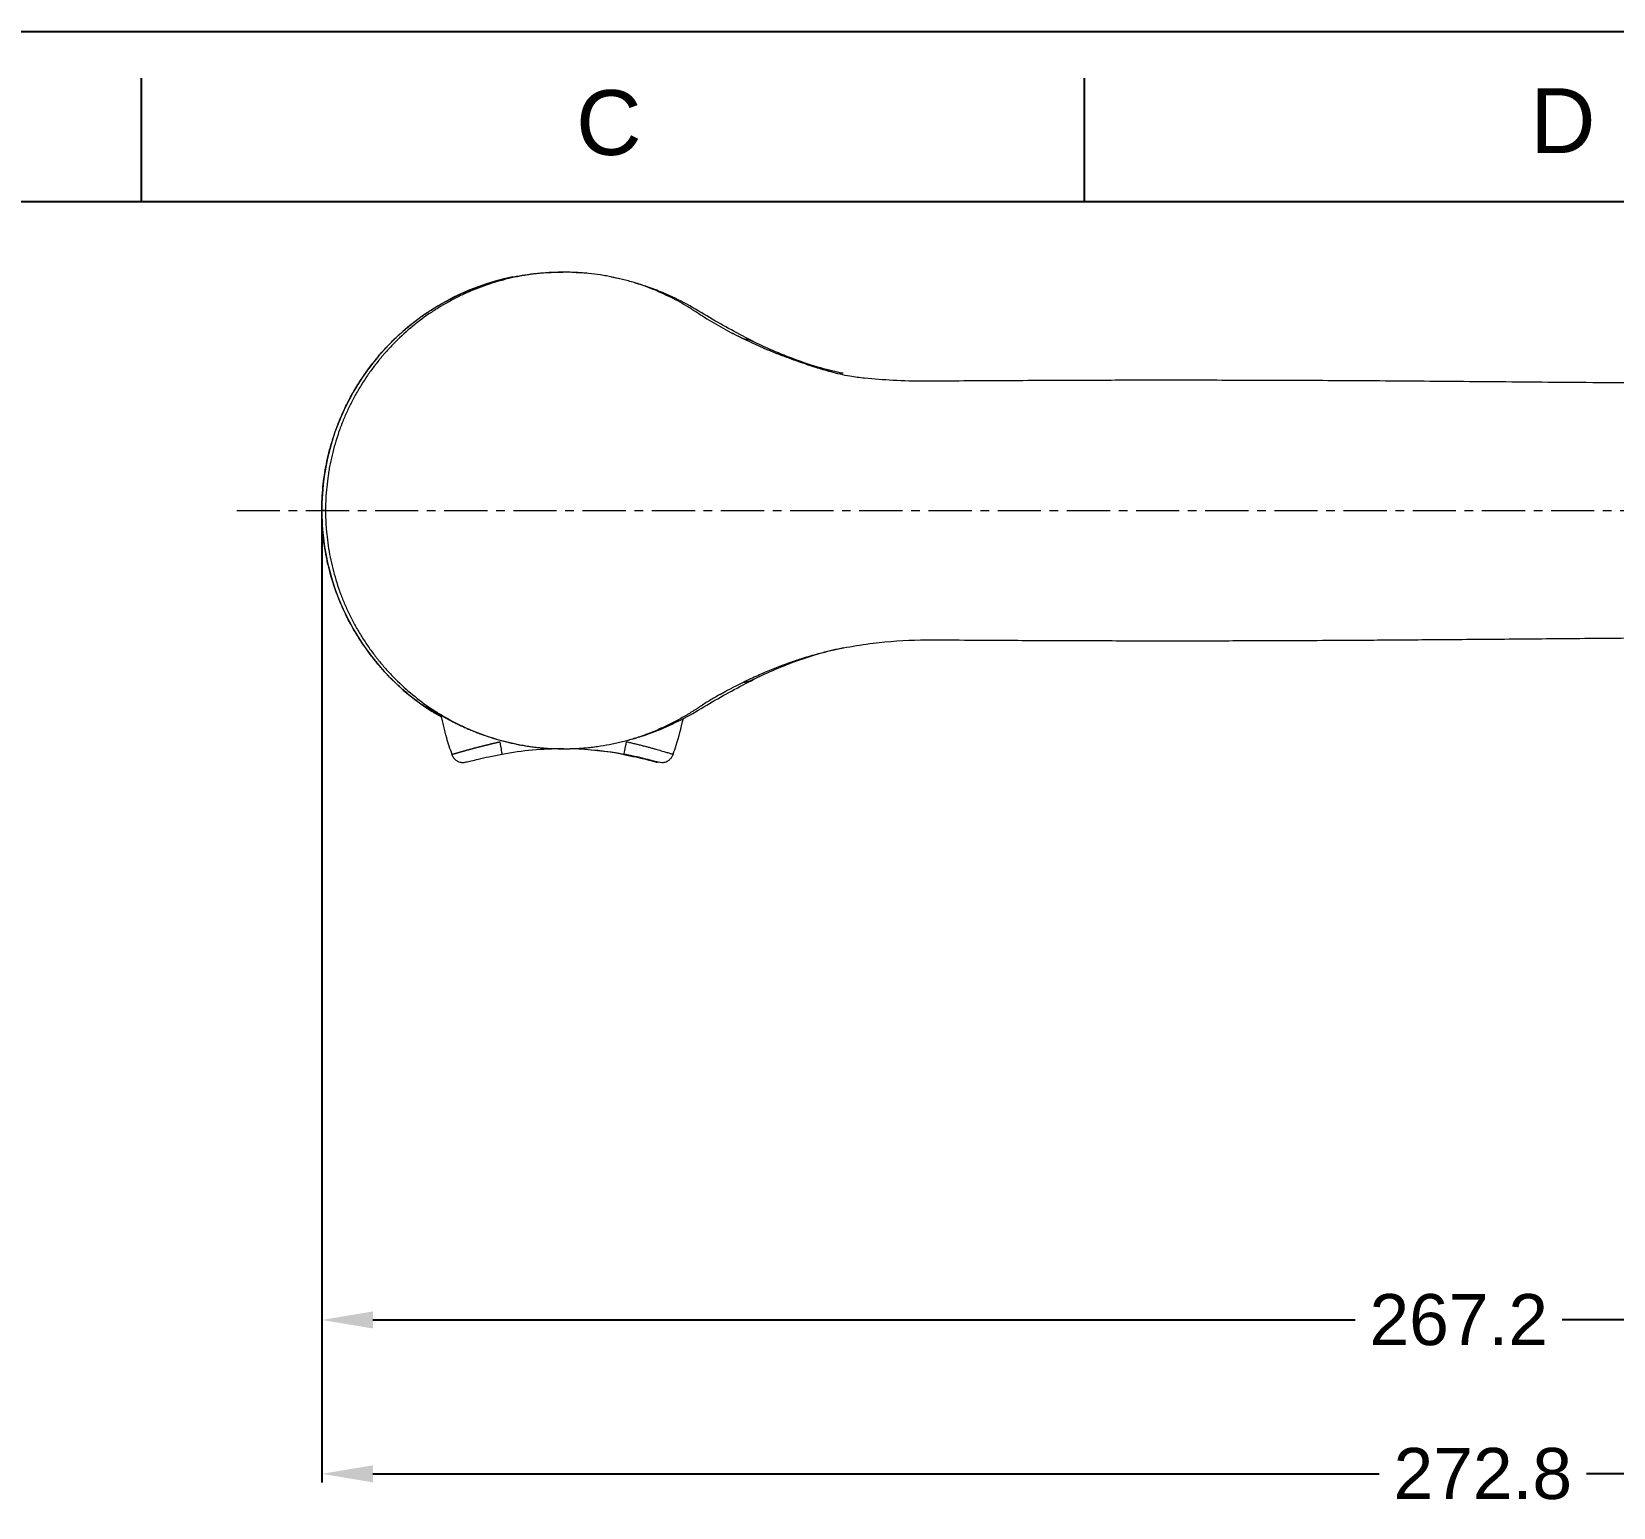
# Model space of a CAD drawing. Header units: millimetres. Extents: x 7368 to 7962, y 1333 to 2173.
# Drawn here: x 7596.5 to 7782.4, y 2000 to 2173.4 of the extents above; entities that cross this region are included whole.
import ezdxf

# ---------------------------------------------------------------- set-up
doc = ezdxf.new("R2010")
doc.units = ezdxf.units.MM
doc.linetypes.add('CENTERX2', pattern=[20.32, 12.7, -2.54, 2.54, -2.54])
doc.layers.get('Defpoints').update_dxf_attribs({"color": 3})
doc.layers.add('CENTER', color=1, linetype='CENTERX2', lineweight=15)
doc.layers.add('DIM', color=3, linetype='Continuous', lineweight=9)
doc.layers.add('FORM', color=7, linetype='Continuous')
doc.styles.get("Standard").update_dxf_attribs({"font": 'arial.ttf'})
doc.dimstyles.new('DIMSTYLE_1', dxfattribs={"dimtxt": 6, "dimasz": 6, "dimexe": 1, "dimexo": 1, "dimgap": 2, "dimtad": 1, "dimtih": 1, "dimtoh": 1, "dimdec": 1, "dimdsep": 46, "dimtxsty": 'Standard', "dimcen": 0, "dimclrd": 3, "dimclre": 3, "dimclrt": 4, "dimazin": 0, "dimtp": 0.3, "dimtm": 0.3, "dimtfac": 1, "dimtdec": 1, "dimtofl": 0, "dimtmove": 0, "dimatfit": 3, "dimfxl": 1, "dimtolj": 1, "dimtzin": 0, "dimarcsym": 0})

# ---------------------------------------------------------------- blocks, each defined once
blk = doc.blocks.new('*D36')
at = {"layer": 'Defpoints', "color": 0, "transparency": 16777216}
for p in [(7630.63, 2117.15), (7903.46, 2113.57), (7903.46, 2003.97)]:
    blk.add_point(p, dxfattribs=at)
at = {"layer": 'DIM', "color": 3, "lineweight": -2, "transparency": 16777216}
for p, q in [((7630.63, 2116.15), (7630.63, 2002.97)), ((7903.46, 2112.57), (7903.46, 2002.97)), ((7636.63, 2003.97), (7754.86, 2003.97)), ((7897.46, 2003.97), (7779.22, 2003.97))]:
    blk.add_line(p, q, dxfattribs=at)
at = {"layer": 'DIM', "color": 3, "transparency": 16777216}
for points in [[(7636.63, 2004.97), (7636.63, 2002.97), (7630.63, 2003.97)], [(7897.46, 2004.97), (7897.46, 2002.97), (7903.46, 2003.97)]]:
    blk.add_solid(points, dxfattribs=at)
at = {"layer": 'DIM', "color": 4, "transparency": 16777216, "insert": (7767.04, 2003.97), "char_height": 6, "attachment_point": 5}
blk.add_mtext('\\A1;272.8', dxfattribs=at)
blk = doc.blocks.new('*D46')
at = {"layer": 'Defpoints', "color": 0, "transparency": 16777216}
for p in [(7630.63, 2117.15), (7897.79, 2036.65), (7897.79, 2022.05)]:
    blk.add_point(p, dxfattribs=at)
at = {"layer": 'DIM', "color": 3, "lineweight": -2, "transparency": 16777216}
for p, q in [((7630.63, 2116.15), (7630.63, 2021.05)), ((7897.79, 2035.65), (7897.79, 2021.05)), ((7636.63, 2022.05), (7752.06, 2022.05)), ((7891.79, 2022.05), (7776.35, 2022.05))]:
    blk.add_line(p, q, dxfattribs=at)
at = {"layer": 'DIM', "color": 3, "transparency": 16777216}
for points in [[(7636.63, 2023.05), (7636.63, 2021.05), (7630.63, 2022.05)], [(7891.79, 2023.05), (7891.79, 2021.05), (7897.79, 2022.05)]]:
    blk.add_solid(points, dxfattribs=at)
at = {"layer": 'DIM', "color": 4, "transparency": 16777216, "insert": (7764.21, 2022.05), "char_height": 6, "attachment_point": 5}
blk.add_mtext('\\A1;267.2', dxfattribs=at)

msp = doc.modelspace()

# ---------------------------------------------------------------- linework, layer by layer
at = {"linetype": 'Continuous', "lineweight": 18}
for p, q in [((7658.85, 2145.15), (7658.62, 2145.15)), ((7659.07, 2145.15), (7658.85, 2145.15))]:
    msp.add_line(p, q, dxfattribs=at)
for centre, major_axis, start_param, end_param in [((7658.62, 2117.15), (0, 28), 0.035637, 0.043688), ((7658.62, 2117.15), (0, 28), 6.197921, 6.233656), ((7658.62, 2117.15), (0, 28), 0.200031, 2.574732), ((7658.97, 2049.09), (0, -40.06), 3.141593, 3.321294), ((7658.97, 2049.09), (0, -40.06), 2.961892, 3.115749), ((7658.83, 2049.09), (0, 40.06), 6.103484, 6.253501)]:
    msp.add_ellipse(centre, major_axis=major_axis, ratio=0.999848, start_param=start_param, end_param=end_param, dxfattribs=at)
at = {"linetype": 'Continuous', "lineweight": 13}
for centre, major_axis, start_param, end_param in [((7651.55, 2089.99), (0.27, -1.48), 6.280066, 7.850862), ((7666.4, 2089.99), (0.27, 1.48), 3.144712, 4.715509)]:
    msp.add_ellipse(centre, major_axis=major_axis, ratio=0.017171, start_param=start_param, end_param=end_param, dxfattribs=at)
at = {"linetype": 'Continuous', "lineweight": 18}
for points, knots in [([(7630.63, 2117.15), (7630.63, 2117.62), (7630.65, 2118.54), (7630.72, 2119.45), (7630.85, 2120.81), (7630.99, 2121.72), (7631.25, 2123.06), (7631.45, 2123.95), (7631.7, 2124.83), (7631.9, 2125.49), (7632, 2125.82), (7632.11, 2126.15), (7632.19, 2126.37), (7632.22, 2126.47), (7632.42, 2127.02), (7632.75, 2127.88), (7633.31, 2129.13), (7633.92, 2130.35), (7634.59, 2131.54), (7635.08, 2132.31), (7635.59, 2133.07), (7635.85, 2133.45), (7636.26, 2134), (7636.47, 2134.28), (7636.69, 2134.55), (7636.83, 2134.73), (7636.9, 2134.82), (7637.27, 2135.27), (7637.87, 2135.96), (7638.81, 2136.96), (7639.8, 2137.9), (7640.84, 2138.79), (7641.92, 2139.64), (7642.67, 2140.17), (7643.24, 2140.55), (7643.43, 2140.67), (7643.72, 2140.86), (7643.82, 2140.92), (7644.02, 2141.04), (7644.51, 2141.34), (7645.41, 2141.85), (7646.63, 2142.47), (7647.47, 2142.84), (7648.31, 2143.19), (7649.16, 2143.52), (7650.46, 2143.95), (7651.34, 2144.2), (7652.01, 2144.36), (7652.24, 2144.42), (7652.69, 2144.52), (7652.91, 2144.57), (7653.59, 2144.7), (7654.5, 2144.86), (7655.87, 2145.03), (7657.24, 2145.13), (7658.16, 2145.15), (7658.62, 2145.15)], [0, 0, 0, 0, 0.03125, 0.0625, 0.0625, 0.125, 0.125, 0.15625, 0.1875, 0.1875, 0.203125, 0.210937, 0.210937, 0.21875, 0.21875, 0.25, 0.28125, 0.3125, 0.34375, 0.375, 0.375, 0.40625, 0.40625, 0.421875, 0.429687, 0.429687, 0.4375, 0.4375, 0.46875, 0.5, 0.53125, 0.5625, 0.59375, 0.625, 0.625, 0.640625, 0.640625, 0.648437, 0.648437, 0.65625, 0.6875, 0.71875, 0.75, 0.75, 0.78125, 0.8125, 0.84375, 0.84375, 0.859375, 0.859375, 0.875, 0.875, 0.90625, 0.9375, 0.96875, 1, 1, 1, 1]), ([(7659.07, 2145.15), (7658.61, 2145.15), (7658.15, 2145.14), (7657.24, 2145.1), (7656.78, 2145.07), (7656.1, 2145), (7655.76, 2144.96), (7655.42, 2144.92), (7655.19, 2144.89), (7655.08, 2144.87), (7654.74, 2144.82), (7654.4, 2144.77), (7654.06, 2144.71), (7653.84, 2144.66), (7653.72, 2144.64), (7653.16, 2144.53), (7652.71, 2144.43), (7652.15, 2144.29), (7652.04, 2144.26), (7651.82, 2144.2), (7651.48, 2144.11), (7651.15, 2144.02), (7650.06, 2143.68), (7649.2, 2143.38), (7647.93, 2142.85), (7647.09, 2142.48), (7646.28, 2142.07), (7645.67, 2141.74), (7645.37, 2141.58), (7645.07, 2141.41), (7644.87, 2141.29), (7644.77, 2141.23), (7644.27, 2140.94), (7643.89, 2140.69), (7642.74, 2139.93), (7642.01, 2139.39), (7640.61, 2138.23), (7639.93, 2137.62), (7638.96, 2136.65), (7638.65, 2136.32), (7638.19, 2135.81), (7638.03, 2135.64), (7637.81, 2135.38), (7637.73, 2135.29), (7637.58, 2135.11), (7637.22, 2134.67), (7636.58, 2133.86), (7635.79, 2132.74), (7635.06, 2131.58), (7634.38, 2130.4), (7633.97, 2129.58), (7633.58, 2128.76), (7633.39, 2128.34), (7633.13, 2127.7), (7633.04, 2127.49), (7632.92, 2127.17), (7632.87, 2127.06), (7632.79, 2126.84), (7632.6, 2126.3), (7632.27, 2125.32), (7631.9, 2123.99), (7631.7, 2123.09), (7631.59, 2122.53), (7631.56, 2122.42), (7631.52, 2122.19), (7631.46, 2121.85), (7631.41, 2121.51), (7631.3, 2120.82), (7631.25, 2120.37), (7631.16, 2119.45), (7631.12, 2119), (7631.09, 2118.31), (7631.07, 2117.96), (7631.07, 2117.56), (7631.06, 2117.36), (7631.06, 2117.26), (7631.06, 2117.21), (7631.06, 2117.18), (7631.06, 2117.17), (7631.06, 2117.16), (7631.06, 2117.16), (7631.06, 2117.15)], [0, 0, 0, 0, 0.03125, 0.03125, 0.0625, 0.0625, 0.078125, 0.085937, 0.085937, 0.09375, 0.09375, 0.109375, 0.117187, 0.117187, 0.125, 0.125, 0.15625, 0.15625, 0.164062, 0.164062, 0.171875, 0.1875, 0.1875, 0.25, 0.25, 0.28125, 0.3125, 0.3125, 0.328125, 0.335937, 0.335937, 0.34375, 0.34375, 0.375, 0.375, 0.4375, 0.4375, 0.5, 0.5, 0.53125, 0.53125, 0.546875, 0.546875, 0.554687, 0.554687, 0.5625, 0.59375, 0.625, 0.65625, 0.6875, 0.71875, 0.71875, 0.75, 0.75, 0.765625, 0.765625, 0.773437, 0.773437, 0.78125, 0.8125, 0.84375, 0.875, 0.875, 0.882813, 0.882813, 0.890625, 0.90625, 0.90625, 0.9375, 0.9375, 0.96875, 0.96875, 0.984375, 0.992188, 0.996094, 0.998047, 0.999023, 0.999512, 0.999756, 0.999756, 1, 1, 1, 1]), ([(7670.15, 2142.89), (7669.28, 2143.26), (7668.39, 2143.59), (7667.27, 2143.94), (7667.04, 2144.01), (7666.59, 2144.14), (7666.13, 2144.26), (7665.67, 2144.37), (7665.21, 2144.48), (7664.98, 2144.53), (7664.52, 2144.62), (7664.29, 2144.67), (7663.83, 2144.75), (7663.59, 2144.79), (7662.89, 2144.9), (7662.42, 2144.96), (7661.71, 2145.03), (7661.48, 2145.05), (7661, 2145.09), (7660.76, 2145.1), (7660.04, 2145.14), (7659.55, 2145.15), (7659.07, 2145.15)], [0, 0, 0, 0, 0.25, 0.25, 0.3125, 0.3125, 0.375, 0.4375, 0.4375, 0.5, 0.5, 0.5625, 0.5625, 0.625, 0.625, 0.75, 0.75, 0.8125, 0.8125, 0.875, 0.875, 1, 1, 1, 1]), ([(7670.87, 2142.66), (7670.27, 2142.91), (7669.15, 2143.36), (7667.54, 2143.89), (7666.11, 2144.27), (7665.18, 2144.47), (7664.72, 2144.56), (7664.64, 2144.58)], [0, 0, 0, 0, 0.257902, 0.495544, 0.724365, 0.952455, 1, 1, 1, 1]), ([(7670.16, 2142.89), (7670.54, 2142.73), (7670.92, 2142.55), (7671.67, 2142.2), (7672.04, 2142.01), (7672.77, 2141.61), (7673.13, 2141.41), (7673.67, 2141.09), (7673.85, 2140.98), (7674.2, 2140.76), (7674.38, 2140.65), (7674.73, 2140.42), (7674.9, 2140.31), (7675.25, 2140.08), (7675.43, 2139.96), (7675.96, 2139.63), (7676.32, 2139.41), (7677.04, 2138.98), (7677.41, 2138.77), (7678.15, 2138.36), (7678.52, 2138.16), (7678.89, 2137.96)], [0, 0, 0, 0, 0.125, 0.125, 0.25, 0.25, 0.375, 0.375, 0.4375, 0.4375, 0.5, 0.5, 0.5625, 0.5625, 0.625, 0.625, 0.75, 0.75, 0.875, 0.875, 1, 1, 1, 1]), ([(7681.38, 2136.98), (7679.62, 2137.9), (7676.97, 2139.3), (7673.54, 2141.45), (7671.68, 2142.32), (7670.73, 2142.72)], [0, 0, 0, 0, 0.487519, 0.740946, 1, 1, 1, 1]), ([(7680.17, 2137.31), (7680.14, 2137.32), (7680.1, 2137.35), (7680.03, 2137.38), (7679.96, 2137.42), (7679.89, 2137.45), (7679.83, 2137.48), (7679.77, 2137.51), (7679.72, 2137.53), (7679.65, 2137.57), (7679.57, 2137.61), (7679.47, 2137.66), (7679.35, 2137.72), (7679.23, 2137.79), (7679.14, 2137.83), (7679.08, 2137.86), (7679.02, 2137.89), (7678.96, 2137.93), (7678.92, 2137.95), (7678.89, 2137.96)], [0, 0, 0, 0, 0.054126, 0.10827, 0.162433, 0.216615, 0.270817, 0.30354, 0.345816, 0.397644, 0.474504, 0.51892, 0.645064, 0.755885, 0.802319, 0.849941, 0.898756, 0.948774, 1, 1, 1, 1]), ([(7691.88, 2133.25), (7691.79, 2133.27), (7691.61, 2133.31), (7691.32, 2133.37), (7691.02, 2133.44), (7690.72, 2133.51), (7690.43, 2133.58), (7690.14, 2133.66), (7689.85, 2133.73), (7689.57, 2133.8), (7689.29, 2133.88), (7689.02, 2133.95), (7688.75, 2134.03), (7688.48, 2134.1), (7688.22, 2134.18), (7687.96, 2134.25), (7687.71, 2134.33), (7687.46, 2134.41), (7687.21, 2134.48), (7686.97, 2134.56), (7686.74, 2134.64), (7686.5, 2134.72), (7686.29, 2134.79), (7686.09, 2134.86), (7685.9, 2134.92), (7685.72, 2134.98), (7685.54, 2135.05), (7685.36, 2135.11), (7685.18, 2135.18), (7684.99, 2135.24), (7684.81, 2135.31), (7684.63, 2135.38), (7684.45, 2135.45), (7684.28, 2135.51), (7684.1, 2135.58), (7683.92, 2135.65), (7683.74, 2135.72), (7683.57, 2135.79), (7683.39, 2135.87), (7683.22, 2135.94), (7683.04, 2136.01), (7682.87, 2136.08), (7682.7, 2136.16), (7682.52, 2136.23), (7682.35, 2136.3), (7682.18, 2136.38), (7682.01, 2136.45), (7681.84, 2136.53), (7681.67, 2136.61), (7681.5, 2136.68), (7681.33, 2136.76), (7681.16, 2136.84), (7681, 2136.92), (7680.83, 2136.99), (7680.66, 2137.07), (7680.5, 2137.15), (7680.33, 2137.23), (7680.22, 2137.29), (7680.17, 2137.31)], [0, 0, 0, 0, 0.020235, 0.045432, 0.070327, 0.094918, 0.119207, 0.143192, 0.166875, 0.190254, 0.213329, 0.236102, 0.25857, 0.280736, 0.302598, 0.324156, 0.34541, 0.366361, 0.387008, 0.40735, 0.427389, 0.447123, 0.466554, 0.482184, 0.497792, 0.513377, 0.528939, 0.544479, 0.559995, 0.575489, 0.59096, 0.606409, 0.621834, 0.637237, 0.652617, 0.667974, 0.683308, 0.698619, 0.713907, 0.729172, 0.744415, 0.759634, 0.77483, 0.790004, 0.805154, 0.820281, 0.835385, 0.850465, 0.865523, 0.880557, 0.895568, 0.910557, 0.925522, 0.940464, 0.955383, 0.970278, 0.985151, 1, 1, 1, 1]), ([(7691.88, 2133.27), (7690.99, 2133.46), (7689.09, 2133.91), (7686.31, 2134.83), (7683.61, 2135.92), (7681.96, 2136.69), (7681.18, 2137.07)], [0, 0, 0, 0, 0.224586, 0.491457, 0.750239, 1, 1, 1, 1]), ([(7787.56, 2132.1), (7783.5, 2132.14), (7775.68, 2132.2), (7764.37, 2132.3), (7753.92, 2132.38), (7744.32, 2132.43), (7735.56, 2132.45), (7727.65, 2132.46), (7720.83, 2132.44), (7715.02, 2132.42), (7710.07, 2132.39), (7705.62, 2132.38), (7701.58, 2132.3), (7697.85, 2132.41), (7694.98, 2132.62), (7692.48, 2132.92), (7690.52, 2133.4), (7688.53, 2133.99), (7686.77, 2134.58), (7685.65, 2135), (7685.17, 2135.19)], [0, 0, 0, 0, 0.118184, 0.227768, 0.328998, 0.421978, 0.506727, 0.583224, 0.651436, 0.704295, 0.75118, 0.794295, 0.833966, 0.870036, 0.90231, 0.918576, 0.94041, 0.959094, 0.981558, 1, 1, 1, 1]), ([(7644.66, 2092.89), (7644.52, 2092.97), (7643.99, 2093.28), (7643.47, 2093.61), (7642.71, 2094.12), (7642.33, 2094.38), (7641.78, 2094.79), (7641.5, 2095), (7641.23, 2095.21), (7641.05, 2095.36), (7640.96, 2095.43), (7640.52, 2095.8), (7639.82, 2096.4), (7638.83, 2097.34), (7637.88, 2098.33), (7636.99, 2099.37), (7636.15, 2100.45), (7635.62, 2101.19), (7635.23, 2101.77), (7635.11, 2101.96), (7634.92, 2102.25), (7634.86, 2102.35), (7634.74, 2102.55), (7634.44, 2103.04), (7633.93, 2103.94), (7633.31, 2105.16), (7632.94, 2106), (7632.59, 2106.84), (7632.27, 2107.69), (7631.83, 2108.99), (7631.59, 2109.87), (7631.42, 2110.54), (7631.37, 2110.77), (7631.26, 2111.22), (7631.22, 2111.44), (7630.99, 2112.57), (7630.85, 2113.48), (7630.72, 2114.85), (7630.65, 2115.77), (7630.63, 2116.69), (7630.63, 2117.15)], [0, 0, 0, 0, 0.016393, 0.063232, 0.063232, 0.11007, 0.11007, 0.133489, 0.145199, 0.145199, 0.156909, 0.156909, 0.203747, 0.250585, 0.297424, 0.344262, 0.391101, 0.437939, 0.437939, 0.461358, 0.461358, 0.473068, 0.473068, 0.484778, 0.531616, 0.578454, 0.625293, 0.625293, 0.672131, 0.71897, 0.765808, 0.765808, 0.789227, 0.789227, 0.812646, 0.812646, 0.906323, 0.906323, 0.953162, 1, 1, 1, 1]), ([(7631.06, 2117.15), (7631.06, 2117.15), (7631.06, 2117.15), (7631.06, 2117.15), (7631.06, 2117.14), (7631.06, 2117.13), (7631.06, 2117.1), (7631.06, 2117.05), (7631.06, 2116.95), (7631.07, 2116.75), (7631.07, 2116.58), (7631.08, 2116.23), (7631.1, 2115.77), (7631.13, 2115.19), (7631.16, 2114.85), (7631.18, 2114.62), (7631.19, 2114.5), (7631.25, 2113.93), (7631.31, 2113.47), (7631.44, 2112.57), (7631.6, 2111.66), (7631.9, 2110.33), (7632.27, 2109.01), (7632.55, 2108.14), (7632.78, 2107.49), (7632.91, 2107.16), (7633.03, 2106.84), (7633.12, 2106.63), (7633.16, 2106.52), (7633.38, 2105.99), (7633.57, 2105.57), (7633.96, 2104.74), (7634.38, 2103.92), (7635.06, 2102.73), (7635.79, 2101.57), (7636.32, 2100.83), (7636.73, 2100.27), (7636.94, 2100), (7637.15, 2099.73), (7637.3, 2099.55), (7637.37, 2099.46), (7637.74, 2099.01), (7638.34, 2098.32), (7638.97, 2097.65), (7639.93, 2096.69), (7640.61, 2096.08), (7642.02, 2094.92), (7642.75, 2094.38), (7643.7, 2093.74), (7643.9, 2093.62), (7644.19, 2093.43), (7644.29, 2093.37), (7644.48, 2093.25), (7644.58, 2093.19), (7645.08, 2092.89), (7645.88, 2092.44), (7647.1, 2091.83), (7647.93, 2091.46), (7649.2, 2090.93), (7650.05, 2090.63), (7651.37, 2090.23), (7651.81, 2090.11), (7652.47, 2089.94), (7652.7, 2089.89), (7653.15, 2089.79), (7653.37, 2089.74), (7653.71, 2089.67), (7653.83, 2089.65), (7654.05, 2089.61), (7654.39, 2089.55), (7654.73, 2089.49), (7655.07, 2089.44), (7655.19, 2089.42), (7655.41, 2089.39), (7655.76, 2089.35), (7656.1, 2089.31), (7656.78, 2089.24), (7657.24, 2089.21), (7658.15, 2089.17), (7658.61, 2089.15), (7659.07, 2089.15)], [0, 0, 0, 0, 0.000122, 0.000122, 0.000244, 0.000488, 0.000977, 0.001953, 0.003906, 0.007812, 0.015625, 0.015625, 0.03125, 0.046875, 0.054687, 0.054687, 0.0625, 0.0625, 0.09375, 0.09375, 0.125, 0.15625, 0.1875, 0.21875, 0.21875, 0.234375, 0.242187, 0.242187, 0.25, 0.25, 0.28125, 0.28125, 0.3125, 0.34375, 0.375, 0.40625, 0.40625, 0.421875, 0.429687, 0.429687, 0.4375, 0.4375, 0.46875, 0.5, 0.5, 0.5625, 0.5625, 0.625, 0.625, 0.640625, 0.640625, 0.648437, 0.648437, 0.65625, 0.65625, 0.6875, 0.71875, 0.75, 0.75, 0.8125, 0.8125, 0.84375, 0.84375, 0.859375, 0.859375, 0.875, 0.875, 0.882812, 0.882812, 0.890625, 0.90625, 0.90625, 0.914062, 0.914062, 0.921875, 0.9375, 0.9375, 0.96875, 0.96875, 1, 1, 1, 1]), ([(7685.92, 2099.38), (7686.14, 2099.46), (7687.23, 2099.86), (7689.36, 2100.46), (7692.31, 2101.12), (7696.22, 2101.73), (7700.89, 2102.03), (7705.99, 2101.92), (7710.68, 2101.91), (7714.91, 2101.89), (7718.83, 2101.87), (7722.55, 2101.86), (7725.88, 2101.86), (7728.75, 2101.85), (7731.09, 2101.85), (7733.35, 2101.85), (7735.92, 2101.86), (7739.2, 2101.86), (7743.4, 2101.88), (7748.52, 2101.9), (7754.55, 2101.94), (7761.49, 2101.99), (7769.35, 2102.05), (7778.13, 2102.13), (7784.3, 2102.18), (7787.54, 2102.2)], [0, 0, 0, 0, 0.007114, 0.035238, 0.06406, 0.093841, 0.147174, 0.19751, 0.243182, 0.284224, 0.321647, 0.358169, 0.393883, 0.419578, 0.442616, 0.462998, 0.486264, 0.518654, 0.560154, 0.610738, 0.670384, 0.739082, 0.81685, 0.903766, 1, 1, 1, 1]), ([(7681.18, 2097.24), (7681.96, 2097.62), (7683.61, 2098.39), (7686.28, 2099.47), (7688.2, 2100.11), (7689.18, 2100.38)], [0, 0, 0, 0, 0.325274, 0.662292, 1, 1, 1, 1]), ([(7680.17, 2097), (7680.74, 2097.28), (7681.3, 2097.54), (7682.4, 2098.03), (7682.94, 2098.26), (7684, 2098.69), (7684.51, 2098.89), (7685.51, 2099.26), (7686, 2099.43), (7686.84, 2099.71), (7687.19, 2099.82), (7687.53, 2099.93)], [0, 0, 0, 0, 0.20993, 0.20993, 0.419859, 0.419859, 0.629789, 0.629789, 0.839719, 0.839719, 1, 1, 1, 1]), ([(7670.73, 2091.59), (7671.68, 2092), (7673.55, 2092.86), (7676.97, 2095.01), (7679.63, 2096.41), (7681.39, 2097.33)], [0, 0, 0, 0, 0.259094, 0.512531, 1, 1, 1, 1]), ([(7677.4, 2095.53), (7677.43, 2095.55), (7677.48, 2095.57), (7677.55, 2095.61), (7677.62, 2095.65), (7677.7, 2095.69), (7677.77, 2095.74), (7677.85, 2095.78), (7677.92, 2095.82), (7678, 2095.86), (7678.07, 2095.9), (7678.15, 2095.95), (7678.26, 2096), (7678.39, 2096.08), (7678.56, 2096.17), (7678.72, 2096.25), (7678.83, 2096.31), (7678.88, 2096.34)], [0, 0, 0, 0, 0.048763, 0.09793, 0.1475, 0.197474, 0.247851, 0.298631, 0.349814, 0.401398, 0.453384, 0.505772, 0.55856, 0.668412, 0.778605, 0.889136, 1, 1, 1, 1]), ([(7677.4, 2095.53), (7677.01, 2095.31), (7676.42, 2094.96), (7675.84, 2094.61), (7675.46, 2094.36), (7675.27, 2094.24), (7675.08, 2094.12)], [0, 0, 0, 0, 0.5, 0.75, 0.75, 1, 1, 1, 1]), ([(7642.9, 2094.18), (7642.9, 2094.18), (7642.91, 2094.17), (7642.94, 2094.14), (7642.97, 2094.11), (7643.04, 2094.07), (7643.06, 2094.05), (7643.1, 2094.02), (7643.11, 2094.01), (7643.14, 2093.99), (7643.16, 2093.98), (7643.23, 2093.92), (7643.31, 2093.87), (7643.47, 2093.76), (7643.56, 2093.7), (7643.71, 2093.6), (7643.76, 2093.56), (7643.84, 2093.51), (7643.87, 2093.49), (7643.93, 2093.46), (7643.96, 2093.44), (7644.1, 2093.34), (7644.23, 2093.27), (7644.44, 2093.14), (7644.52, 2093.08), (7644.61, 2093.03)], [0, 0, 0, 0, 0.131126, 0.131126, 0.262252, 0.262252, 0.327815, 0.327815, 0.360597, 0.360597, 0.393378, 0.393378, 0.524504, 0.524504, 0.65563, 0.65563, 0.721193, 0.721193, 0.753975, 0.753975, 0.786756, 0.786756, 0.917882, 0.917882, 1, 1, 1, 1]), ([(7642.9, 2094.18), (7642.91, 2094.18), (7642.92, 2094.17), (7642.98, 2094.14), (7643.01, 2094.11), (7643.09, 2094.07), (7643.11, 2094.05), (7643.16, 2094.02), (7643.17, 2094.01), (7643.21, 2093.99), (7643.22, 2093.98), (7643.31, 2093.92), (7643.39, 2093.87), (7643.57, 2093.76), (7643.66, 2093.7), (7643.82, 2093.6), (7643.88, 2093.56), (7643.96, 2093.51), (7643.99, 2093.49), (7644.05, 2093.46), (7644.08, 2093.44), (7644.24, 2093.34), (7644.37, 2093.27), (7644.64, 2093.11), (7644.78, 2093.02), (7645, 2092.9), (7645.08, 2092.85), (7645.2, 2092.79), (7645.23, 2092.77), (7645.31, 2092.72), (7645.35, 2092.7), (7645.56, 2092.59), (7645.72, 2092.5), (7646.06, 2092.32), (7646.24, 2092.23), (7646.6, 2092.05), (7646.78, 2091.96), (7647.02, 2091.85), (7647.06, 2091.83), (7647.16, 2091.79), (7647.21, 2091.76), (7647.35, 2091.7), (7647.45, 2091.65), (7647.74, 2091.52), (7647.94, 2091.44), (7648.34, 2091.27), (7648.54, 2091.19), (7648.95, 2091.03), (7649.15, 2090.95), (7649.36, 2090.87)], [0, 0, 0, 0, 0.0625, 0.0625, 0.125, 0.125, 0.15625, 0.15625, 0.171875, 0.171875, 0.1875, 0.1875, 0.25, 0.25, 0.3125, 0.3125, 0.34375, 0.34375, 0.359375, 0.359375, 0.375, 0.375, 0.4375, 0.4375, 0.5, 0.5, 0.53125, 0.53125, 0.546875, 0.546875, 0.5625, 0.5625, 0.625, 0.625, 0.6875, 0.6875, 0.75, 0.75, 0.765625, 0.765625, 0.78125, 0.78125, 0.8125, 0.8125, 0.875, 0.875, 0.9375, 0.9375, 1, 1, 1, 1]), ([(7644.61, 2093.12), (7644.8, 2092.23), (7645.17, 2090.67), (7645.67, 2089.16), (7645.91, 2088.51)], [0, 0, 0, 0, 0.569859, 1, 1, 1, 1]), ([(7675.08, 2094.12), (7675.03, 2094.09), (7674.98, 2094.06), (7674.89, 2093.99), (7674.79, 2093.93), (7674.69, 2093.86), (7674.59, 2093.8), (7674.54, 2093.77), (7674.39, 2093.67), (7674.29, 2093.61), (7674.14, 2093.51), (7674.09, 2093.48), (7673.99, 2093.42), (7673.94, 2093.39), (7673.79, 2093.3), (7673.69, 2093.23), (7673.49, 2093.11), (7673.39, 2093.05), (7673.09, 2092.88), (7672.88, 2092.76), (7672.47, 2092.54), (7672.27, 2092.43), (7671.85, 2092.21), (7671.64, 2092.11), (7671.01, 2091.8), (7670.59, 2091.61), (7670.16, 2091.42)], [0, 0, 0, 0, 0.03125, 0.03125, 0.0625, 0.09375, 0.09375, 0.125, 0.125, 0.1875, 0.1875, 0.21875, 0.21875, 0.25, 0.25, 0.3125, 0.3125, 0.375, 0.375, 0.5, 0.5, 0.625, 0.625, 0.75, 0.75, 1, 1, 1, 1]), ([(7671.9, 2088.51), (7672.03, 2088.87), (7672.49, 2090.21), (7672.86, 2091.62), (7673.09, 2092.68), (7673.1, 2092.72)], [0, 0, 0, 0, 0.26079, 0.972804, 1, 1, 1, 1]), ([(7649.36, 2090.87), (7650.14, 2090.58), (7650.93, 2090.34), (7652.51, 2089.91), (7653.31, 2089.73), (7654.92, 2089.44), (7655.73, 2089.34), (7656.95, 2089.23), (7657.37, 2089.2), (7657.79, 2089.18), (7657.79, 2089.18)], [0, 0, 0, 0, 0.285007, 0.285007, 0.570014, 0.570014, 0.855021, 0.855021, 0.997524, 1, 1, 1, 1]), ([(7659.07, 2089.15), (7659.55, 2089.15), (7660.04, 2089.17), (7660.76, 2089.21), (7661, 2089.22), (7661.48, 2089.26), (7661.72, 2089.28), (7662.19, 2089.33), (7662.43, 2089.35), (7662.78, 2089.4), (7662.9, 2089.42), (7663.13, 2089.45), (7663.25, 2089.47), (7663.83, 2089.56), (7664.3, 2089.64), (7664.99, 2089.78), (7665.22, 2089.83), (7665.68, 2089.94), (7665.91, 2089.99), (7666.36, 2090.11), (7666.59, 2090.17), (7667.04, 2090.3), (7667.27, 2090.37), (7667.95, 2090.58), (7668.39, 2090.73), (7669.28, 2091.06), (7669.72, 2091.24), (7670.16, 2091.42)], [0, 0, 0, 0, 0.125, 0.125, 0.1875, 0.1875, 0.25, 0.25, 0.3125, 0.3125, 0.34375, 0.34375, 0.375, 0.375, 0.5, 0.5, 0.5625, 0.5625, 0.625, 0.625, 0.6875, 0.6875, 0.75, 0.75, 0.875, 0.875, 1, 1, 1, 1]), ([(7666.59, 2090.16), (7667.12, 2090.3), (7668.51, 2090.71), (7669.87, 2091.22), (7670.69, 2091.57)], [0, 0, 0, 0, 0.383851, 1, 1, 1, 1]), ([(7659.61, 2089.17), (7659.77, 2089.17), (7660.34, 2089.18), (7661.38, 2089.24), (7662.21, 2089.33), (7662.45, 2089.36)], [0, 0, 0, 0, 0.236696, 0.787713, 1, 1, 1, 1]), ([(7645.86, 2088.6), (7645.91, 2088.45), (7646.02, 2088.19), (7646.29, 2087.88), (7646.58, 2087.69), (7646.85, 2087.58), (7647.24, 2087.52), (7647.53, 2087.6), (7648.19, 2087.73), (7649.05, 2087.95), (7650.3, 2088.24), (7651.27, 2088.43), (7651.82, 2088.53)], [0, 0, 0, 0, 0.052416, 0.10178, 0.146962, 0.18867, 0.229187, 0.371865, 0.495317, 0.64119, 0.809221, 1, 1, 1, 1]), ([(7665.99, 2088.53), (7666.54, 2088.43), (7667.51, 2088.24), (7668.75, 2087.95), (7669.62, 2087.74), (7670.19, 2087.61), (7670.51, 2087.55), (7670.73, 2087.55), (7670.95, 2087.59), (7671.22, 2087.69), (7671.51, 2087.88), (7671.78, 2088.19), (7671.89, 2088.45), (7671.94, 2088.6)], [0, 0, 0, 0, 0.190762, 0.358779, 0.50464, 0.62808, 0.728502, 0.770833, 0.811346, 0.85305, 0.898229, 0.947589, 1, 1, 1, 1]), ([(7665.99, 2088.51), (7666.14, 2088.48), (7666.42, 2088.43), (7666.82, 2088.35), (7667.18, 2088.27), (7667.51, 2088.2), (7667.83, 2088.13), (7668.13, 2088.06), (7668.41, 2088), (7668.68, 2087.93), (7668.93, 2087.86), (7669.18, 2087.8), (7669.43, 2087.74), (7669.66, 2087.67), (7669.86, 2087.62), (7670.01, 2087.58), (7670.09, 2087.56), (7670.06, 2087.57), (7669.94, 2087.61), (7669.75, 2087.67), (7669.5, 2087.74), (7669.24, 2087.81), (7668.97, 2087.88), (7668.7, 2087.95), (7668.43, 2088.02), (7668.15, 2088.09), (7667.85, 2088.16), (7667.54, 2088.23), (7667.22, 2088.3), (7666.88, 2088.37), (7666.51, 2088.44), (7666.26, 2088.49), (7666.13, 2088.51)], [0, 0, 0, 0, 0.035501, 0.066856, 0.095371, 0.122512, 0.149376, 0.1762, 0.202998, 0.229706, 0.257033, 0.286299, 0.318817, 0.355558, 0.396923, 0.442838, 0.492392, 0.543552, 0.593823, 0.640678, 0.682495, 0.719081, 0.751023, 0.779641, 0.806636, 0.833342, 0.860182, 0.886997, 0.913915, 0.94133, 0.969621, 1, 1, 1, 1])]:
    msp.add_open_spline(points, degree=3, knots=knots, dxfattribs=at)
for points, degree in [([(7657.86, 2145.13), (7657.4, 2145.13)], 1), ([(7658.62, 2145.15), (7658.73, 2145.15), (7658.84, 2145.15), (7658.96, 2145.15)], 3), ([(7689.43, 2100.45), (7690.25, 2100.68), (7691.08, 2100.88), (7691.93, 2101.05)], 3), ([(7678.9, 2096.35), (7679.32, 2096.57), (7679.74, 2096.79), (7680.17, 2097)], 3), ([(7657.79, 2089.18), (7657.85, 2089.18)], 1), ([(7659.07, 2089.15), (7659.05, 2089.15), (7659.03, 2089.15), (7659.01, 2089.15)], 3), ([(7666.43, 2089.99), (7666.58, 2089.95), (7666.9, 2089.88), (7667.36, 2089.77), (7667.81, 2089.66), (7668.26, 2089.55), (7668.68, 2089.44), (7669.1, 2089.33), (7669.49, 2089.22), (7669.86, 2089.12), (7670.2, 2089.03), (7670.52, 2088.93), (7670.81, 2088.85), (7671.07, 2088.77), (7671.29, 2088.7), (7671.49, 2088.64), (7671.65, 2088.6), (7671.77, 2088.56), (7671.85, 2088.53), (7671.9, 2088.51), (7671.91, 2088.51), (7671.91, 2088.51)], 3)]:
    msp.add_open_spline(points, degree=degree, dxfattribs=at)
at = {"linetype": 'Continuous', "lineweight": 13}
for points in [[(7670.16, 2142.89), (7670.32, 2142.89), (7670.53, 2142.82), (7670.8, 2142.69)], [(7680.17, 2137.31), (7680.25, 2137.31), (7680.33, 2137.31), (7680.4, 2137.3)], [(7680.4, 2137.3), (7680.7, 2137.27), (7681, 2137.17), (7681.3, 2137.02)], [(7631.06, 2117.15), (7630.92, 2117.15), (7630.77, 2117.15), (7630.63, 2117.15)], [(7678.88, 2096.34), (7678.89, 2096.35), (7678.9, 2096.35), (7678.9, 2096.35)], [(7680.17, 2097), (7680.25, 2097), (7680.33, 2097), (7680.41, 2097.01)]]:
    msp.add_open_spline(points, degree=3, dxfattribs=at)
for points, knots in [([(7680.41, 2097.01), (7680.41, 2097.01), (7680.43, 2097.01), (7680.45, 2097.02), (7680.48, 2097.02), (7680.5, 2097.02), (7680.52, 2097.03), (7680.55, 2097.03), (7680.57, 2097.03), (7680.59, 2097.04), (7680.62, 2097.04), (7680.64, 2097.05), (7680.66, 2097.05), (7680.69, 2097.06), (7680.71, 2097.06), (7680.73, 2097.07), (7680.76, 2097.08), (7680.78, 2097.08), (7680.8, 2097.09), (7680.83, 2097.1), (7680.85, 2097.1), (7680.87, 2097.11), (7680.9, 2097.12), (7680.92, 2097.13), (7680.94, 2097.13), (7680.96, 2097.14), (7680.99, 2097.15), (7681.01, 2097.16), (7681.03, 2097.17), (7681.06, 2097.18), (7681.08, 2097.19), (7681.1, 2097.2), (7681.13, 2097.21), (7681.15, 2097.22), (7681.17, 2097.23), (7681.2, 2097.24), (7681.22, 2097.25), (7681.24, 2097.26), (7681.27, 2097.27), (7681.29, 2097.28), (7681.3, 2097.29), (7681.3, 2097.29)], [0, 0, 0, 0, 0.025878, 0.05176, 0.077646, 0.103536, 0.129431, 0.155329, 0.181232, 0.207139, 0.23305, 0.258964, 0.284883, 0.310806, 0.336732, 0.362662, 0.388596, 0.414533, 0.440474, 0.466419, 0.492367, 0.518319, 0.544274, 0.570233, 0.596195, 0.62216, 0.648128, 0.6741, 0.700074, 0.726052, 0.752033, 0.778016, 0.804003, 0.829993, 0.855985, 0.88198, 0.907978, 0.933978, 0.959982, 0.985987, 1, 1, 1, 1]), ([(7670.16, 2091.42), (7670.27, 2091.42), (7670.4, 2091.45), (7670.64, 2091.55), (7670.72, 2091.58), (7670.8, 2091.62)], [0, 0, 0, 0, 0.689002, 0.689002, 1, 1, 1, 1]), ([(7645.89, 2088.51), (7645.89, 2088.51), (7645.9, 2088.51), (7645.9, 2088.51), (7645.9, 2088.51), (7645.9, 2088.51), (7645.9, 2088.51), (7645.9, 2088.51), (7645.9, 2088.51), (7645.91, 2088.51), (7645.91, 2088.51), (7645.91, 2088.51), (7645.92, 2088.51), (7645.92, 2088.51), (7645.92, 2088.51), (7645.93, 2088.51), (7645.93, 2088.51), (7645.94, 2088.52), (7645.94, 2088.52), (7645.94, 2088.52), (7645.95, 2088.52), (7645.95, 2088.52), (7645.96, 2088.52), (7645.97, 2088.52), (7645.97, 2088.53), (7645.98, 2088.53), (7645.98, 2088.53), (7645.99, 2088.53), (7646, 2088.53), (7646, 2088.53), (7646.01, 2088.54), (7646.02, 2088.54), (7646.03, 2088.54), (7646.03, 2088.54), (7646.04, 2088.54), (7646.05, 2088.55), (7646.06, 2088.55), (7646.07, 2088.55), (7646.07, 2088.55), (7646.08, 2088.56), (7646.09, 2088.56), (7646.1, 2088.56), (7646.11, 2088.56), (7646.12, 2088.57), (7646.13, 2088.57), (7646.14, 2088.57), (7646.15, 2088.58), (7646.16, 2088.58), (7646.17, 2088.58), (7646.18, 2088.58), (7646.19, 2088.59), (7646.2, 2088.59), (7646.21, 2088.59), (7646.23, 2088.6), (7646.24, 2088.6), (7646.25, 2088.6), (7646.26, 2088.61), (7646.27, 2088.61), (7646.28, 2088.61), (7646.3, 2088.62), (7646.31, 2088.62), (7646.32, 2088.62), (7646.34, 2088.63), (7646.35, 2088.63), (7646.36, 2088.64), (7646.37, 2088.64), (7646.39, 2088.64), (7646.4, 2088.65), (7646.42, 2088.65), (7646.43, 2088.65), (7646.44, 2088.66), (7646.46, 2088.66), (7646.47, 2088.67), (7646.49, 2088.67), (7646.5, 2088.67), (7646.52, 2088.68), (7646.53, 2088.68), (7646.55, 2088.69), (7646.56, 2088.69), (7646.58, 2088.7), (7646.59, 2088.7), (7646.61, 2088.7), (7646.62, 2088.71), (7646.64, 2088.71), (7646.65, 2088.72), (7646.67, 2088.72), (7646.69, 2088.73), (7646.7, 2088.73), (7646.72, 2088.74), (7646.74, 2088.74), (7646.75, 2088.75), (7646.77, 2088.75), (7646.79, 2088.76), (7646.8, 2088.76), (7646.82, 2088.77), (7646.84, 2088.77), (7646.86, 2088.78), (7646.87, 2088.78), (7646.89, 2088.79), (7646.91, 2088.79), (7646.93, 2088.8), (7646.94, 2088.8), (7646.96, 2088.81), (7646.98, 2088.81), (7647, 2088.82), (7647.02, 2088.82), (7647.03, 2088.83), (7647.05, 2088.83), (7647.07, 2088.84), (7647.09, 2088.84), (7647.11, 2088.85), (7647.13, 2088.85), (7647.15, 2088.86), (7647.17, 2088.86), (7647.18, 2088.87), (7647.2, 2088.87), (7647.22, 2088.88), (7647.24, 2088.88), (7647.26, 2088.89), (7647.28, 2088.9), (7647.3, 2088.9), (7647.32, 2088.91), (7647.34, 2088.91), (7647.36, 2088.92), (7647.38, 2088.92), (7647.4, 2088.93), (7647.42, 2088.93), (7647.44, 2088.94), (7647.46, 2088.95), (7647.48, 2088.95), (7647.5, 2088.96), (7647.52, 2088.96), (7647.54, 2088.97), (7647.57, 2088.98), (7647.62, 2088.99), (7647.68, 2089.01), (7647.73, 2089.02), (7647.79, 2089.04), (7647.85, 2089.05), (7647.91, 2089.07), (7647.97, 2089.09), (7648.04, 2089.1), (7648.1, 2089.12), (7648.16, 2089.14), (7648.22, 2089.15), (7648.29, 2089.17), (7648.35, 2089.19), (7648.42, 2089.21), (7648.48, 2089.22), (7648.55, 2089.24), (7648.61, 2089.26), (7648.68, 2089.28), (7648.75, 2089.29), (7648.82, 2089.31), (7648.89, 2089.33), (7648.95, 2089.35), (7649.02, 2089.36), (7649.09, 2089.38), (7649.16, 2089.4), (7649.23, 2089.42), (7649.3, 2089.44), (7649.37, 2089.45), (7649.44, 2089.47), (7649.52, 2089.49), (7649.59, 2089.51), (7649.66, 2089.53), (7649.73, 2089.54), (7649.8, 2089.56), (7649.88, 2089.58), (7649.95, 2089.6), (7650.02, 2089.62), (7650.1, 2089.63), (7650.17, 2089.65), (7650.24, 2089.67), (7650.32, 2089.69), (7650.39, 2089.71), (7650.46, 2089.72), (7650.54, 2089.74), (7650.61, 2089.76), (7650.68, 2089.78), (7650.76, 2089.8), (7650.83, 2089.81), (7650.91, 2089.83), (7650.98, 2089.85), (7651.06, 2089.87), (7651.13, 2089.88), (7651.2, 2089.9), (7651.28, 2089.92), (7651.35, 2089.93), (7651.43, 2089.95), (7651.5, 2089.97), (7651.55, 2089.98), (7651.57, 2089.99)], [0, 0, 0, 0, 0.004223, 0.00844, 0.012649, 0.01685, 0.021045, 0.025232, 0.029413, 0.033586, 0.037751, 0.04191, 0.046061, 0.050205, 0.054342, 0.058472, 0.062594, 0.06671, 0.070818, 0.074919, 0.079012, 0.083099, 0.087178, 0.09125, 0.095315, 0.099373, 0.103423, 0.107467, 0.111503, 0.115532, 0.119553, 0.123568, 0.127575, 0.131575, 0.135568, 0.139554, 0.143532, 0.147504, 0.151468, 0.155425, 0.159374, 0.163317, 0.167252, 0.17118, 0.175101, 0.179015, 0.182922, 0.186821, 0.190713, 0.194598, 0.198476, 0.202346, 0.20621, 0.210066, 0.213915, 0.217757, 0.221592, 0.225419, 0.229239, 0.233052, 0.236858, 0.240657, 0.244448, 0.248233, 0.25201, 0.25578, 0.259543, 0.263298, 0.267047, 0.270788, 0.274522, 0.278249, 0.281968, 0.285681, 0.289386, 0.293084, 0.296775, 0.300459, 0.304136, 0.307805, 0.311467, 0.315122, 0.31877, 0.322411, 0.326044, 0.329671, 0.33329, 0.336902, 0.340507, 0.344104, 0.347695, 0.351278, 0.354854, 0.358423, 0.361985, 0.36554, 0.369087, 0.372627, 0.37616, 0.379686, 0.383205, 0.386717, 0.390221, 0.393718, 0.397208, 0.400691, 0.404167, 0.407635, 0.411097, 0.414551, 0.417998, 0.421438, 0.424871, 0.428296, 0.431715, 0.435126, 0.43853, 0.441927, 0.445317, 0.448699, 0.452075, 0.455443, 0.458804, 0.462158, 0.465505, 0.468845, 0.472177, 0.475503, 0.478821, 0.482132, 0.485436, 0.488732, 0.492022, 0.495304, 0.504358, 0.5134, 0.522428, 0.531445, 0.540448, 0.549439, 0.558418, 0.567384, 0.576337, 0.585278, 0.594206, 0.603122, 0.612025, 0.620916, 0.629795, 0.638661, 0.647515, 0.656356, 0.665185, 0.674002, 0.682806, 0.691598, 0.700378, 0.709145, 0.7179, 0.726643, 0.735374, 0.744092, 0.752798, 0.761492, 0.770173, 0.778843, 0.7875, 0.796145, 0.804778, 0.813399, 0.822007, 0.830604, 0.839188, 0.847761, 0.856321, 0.864869, 0.873405, 0.881929, 0.89044, 0.89894, 0.907428, 0.915904, 0.924367, 0.932819, 0.941258, 0.949686, 0.958102, 0.966505, 0.974897, 0.983277, 0.991644, 1, 1, 1, 1])]:
    msp.add_open_spline(points, degree=3, knots=knots, dxfattribs=at)
at = {"layer": 'CENTER', "ltscale": 0.4}
msp.add_line((7620.63, 2117.15), (7913.26, 2117.15), dxfattribs=at)
at = {"layer": 'FORM', "color": 7, "linetype": 'Continuous'}
for p, q in [((7367.83, 2173.42), (7961.83, 2173.42)), ((7609.43, 2153.42), (7609.43, 2167.95)), ((7720.23, 2153.42), (7720.23, 2167.95)), ((7941.83, 2153.42), (7387.83, 2153.42))]:
    msp.add_line(p, q, dxfattribs=at)

# ---------------------------------------------------------------- texts
at = {"layer": 'FORM', "char_height": 7.62, "attachment_point": 5}
for s, insert in [('C', (7664.35, 2162.68)), ('D', (7776.44, 2162.96))]:
    msp.add_mtext_dynamic_manual_height_columns(s, width=10, gutter_width=12.5, heights=[0], dxfattribs=dict(at, insert=insert))

# ---------------------------------------------------------------- dimensions: what is measured, and where the dimension line sits
at = {"layer": 'DIM'}
for base, p2, picture, middle in [((7903.46, 2003.97), (7903.46, 2113.57), '*D36', (7767.04, 2003.97)), ((7897.79, 2022.05), (7897.79, 2036.65), '*D46', (7764.21, 2022.05))]:
    dim = msp.add_linear_dim(base=base, p1=(7630.63, 2117.15), p2=p2, dimstyle='DIMSTYLE_1', override={"dimtad": 0}, dxfattribs=at)
    dim.commit()
    dim.dimension.update_dxf_attribs({"geometry": picture, "text_midpoint": middle})

doc.saveas('drawing.dxf')
